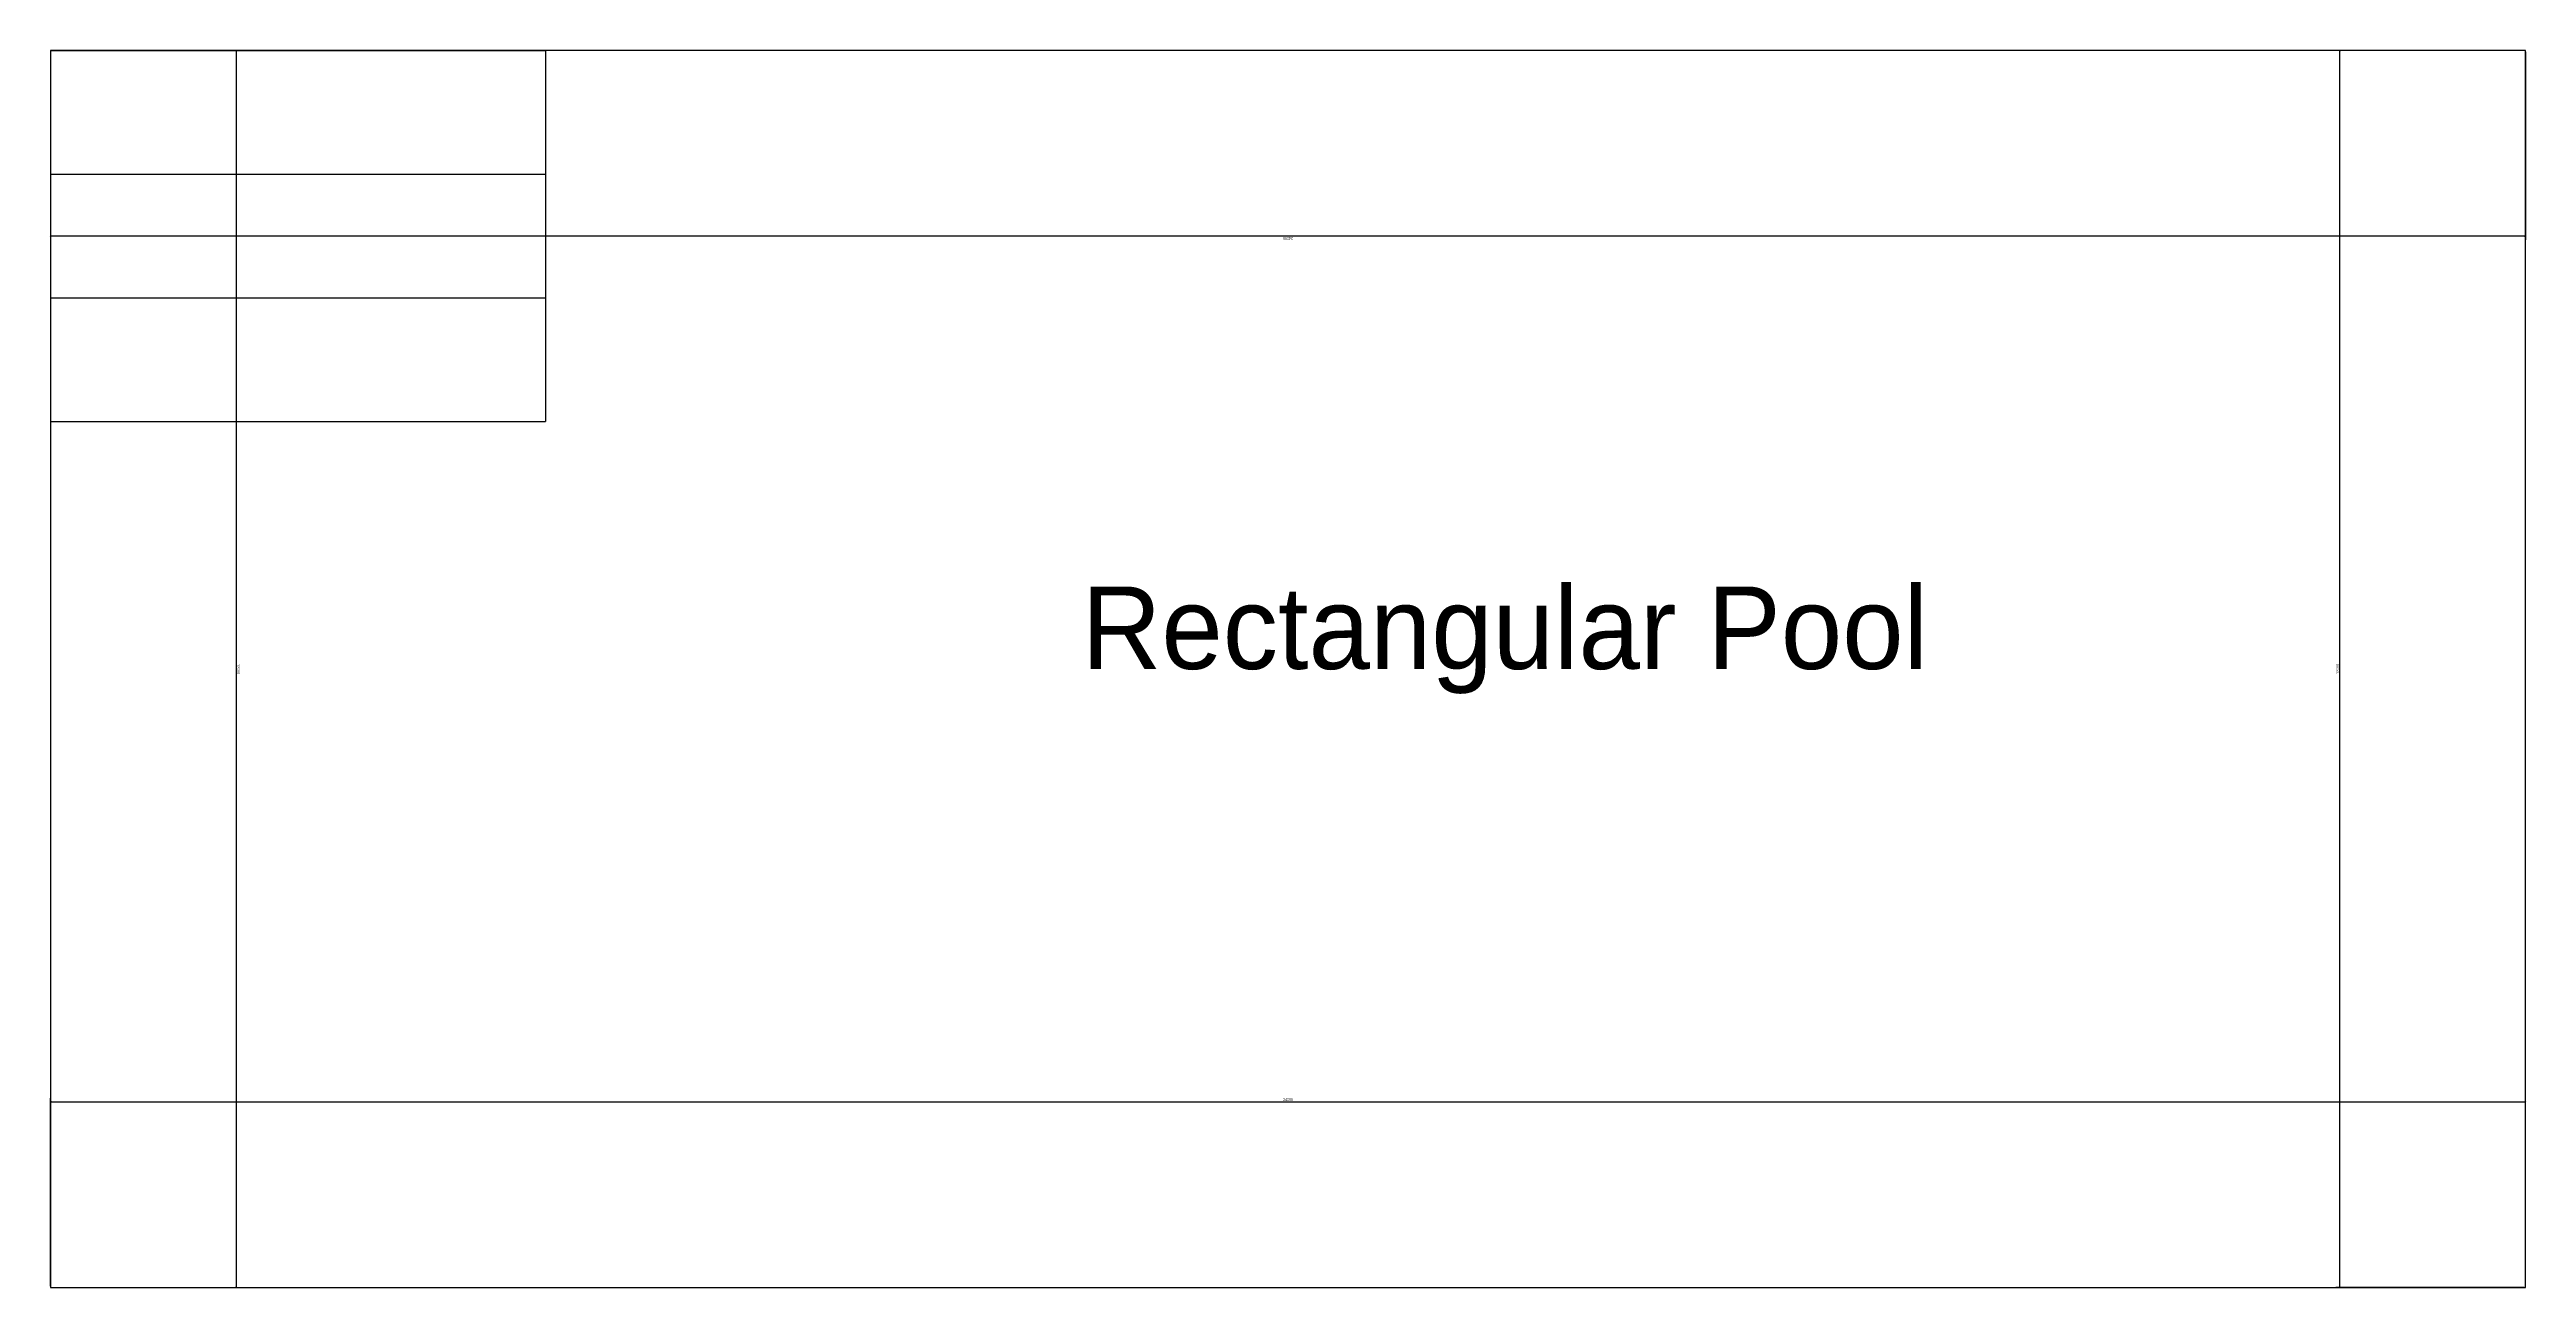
# Model space of a CAD drawing. Header units: metres. Extents: x 0 to 240, y 0 to 120.
import ezdxf

# ---------------------------------------------------------------- set-up
doc = ezdxf.new("R2010")
doc.units = ezdxf.units.M
for name, color, linetype in [('DIMENSIONS', 7, 'Continuous'), ('POOL_OUTLINE', 7, 'Continuous'), ('STAIRS', 7, 'Continuous')]:
    doc.layers.add(name, color=color, linetype=linetype)
doc.styles.add('OpenSansCondensed-Light', font='OpenSansCondensed-Light.ttf')
doc.dimstyles.new('EZDXF', dxfattribs={"dimtxt": 0.25, "dimasz": 0.175, "dimexe": 0.375, "dimexo": 0.125, "dimgap": 0.1, "dimtad": 1, "dimlfac": 100, "dimzin": 12, "dimdsep": 46, "dimtxsty": 'OpenSansCondensed-Light', "dimblk": 'ARCHTICK', "dimcen": 2.5, "dimazin": 3, "dimtfac": 0.5, "dimtmove": 2, "dimatfit": 3})

# ---------------------------------------------------------------- blocks, each defined once
blk = doc.blocks.new('_ARCHTICK')
at = {"color": 0, "linetype": 'BYBLOCK', "const_width": 0.15}
blk.add_lwpolyline([(-0.5, -0.5), (0.5, 0.5)], dxfattribs=at)

msp = doc.modelspace()

# ---------------------------------------------------------------- linework, layer by layer
at = {"layer": 'POOL_OUTLINE'}
msp.add_lwpolyline([(0, 0), (240, 0), (240, 120), (0, 120)], close=True, dxfattribs=at)
at = {"layer": 'STAIRS'}
for p, q in [((0, 120), (48, 120)), ((0, 120), (0, 84)), ((48, 120), (48, 84)), ((0, 108), (48, 108)), ((0, 96), (48, 96)), ((0, 84), (48, 84))]:
    msp.add_line(p, q, dxfattribs=at)

# ---------------------------------------------------------------- texts
at = {"layer": 'POOL_OUTLINE'}
msp.add_text('Rectangular Pool', height=8, dxfattribs=at).set_placement((100, 60))

# ---------------------------------------------------------------- dimensions: what is measured, and where the dimension line sits
at = {"layer": 'DIMENSIONS'}
for base, p1, p2, angle in [((18, 120), (0, 120), (0, 0), 270), ((222, 0), (240, 0), (240, 120), 90), ((240, 102), (240, 120), (0, 120), 180)]:
    msp.add_linear_dim(base=base, p1=p1, p2=p2, angle=angle, dimstyle='EZDXF', dxfattribs=at).render()
msp.add_linear_dim(base=(0, 18), p1=(0, 0), p2=(240, 0), dimstyle='EZDXF', dxfattribs=at).render()

doc.saveas('drawing.dxf')
